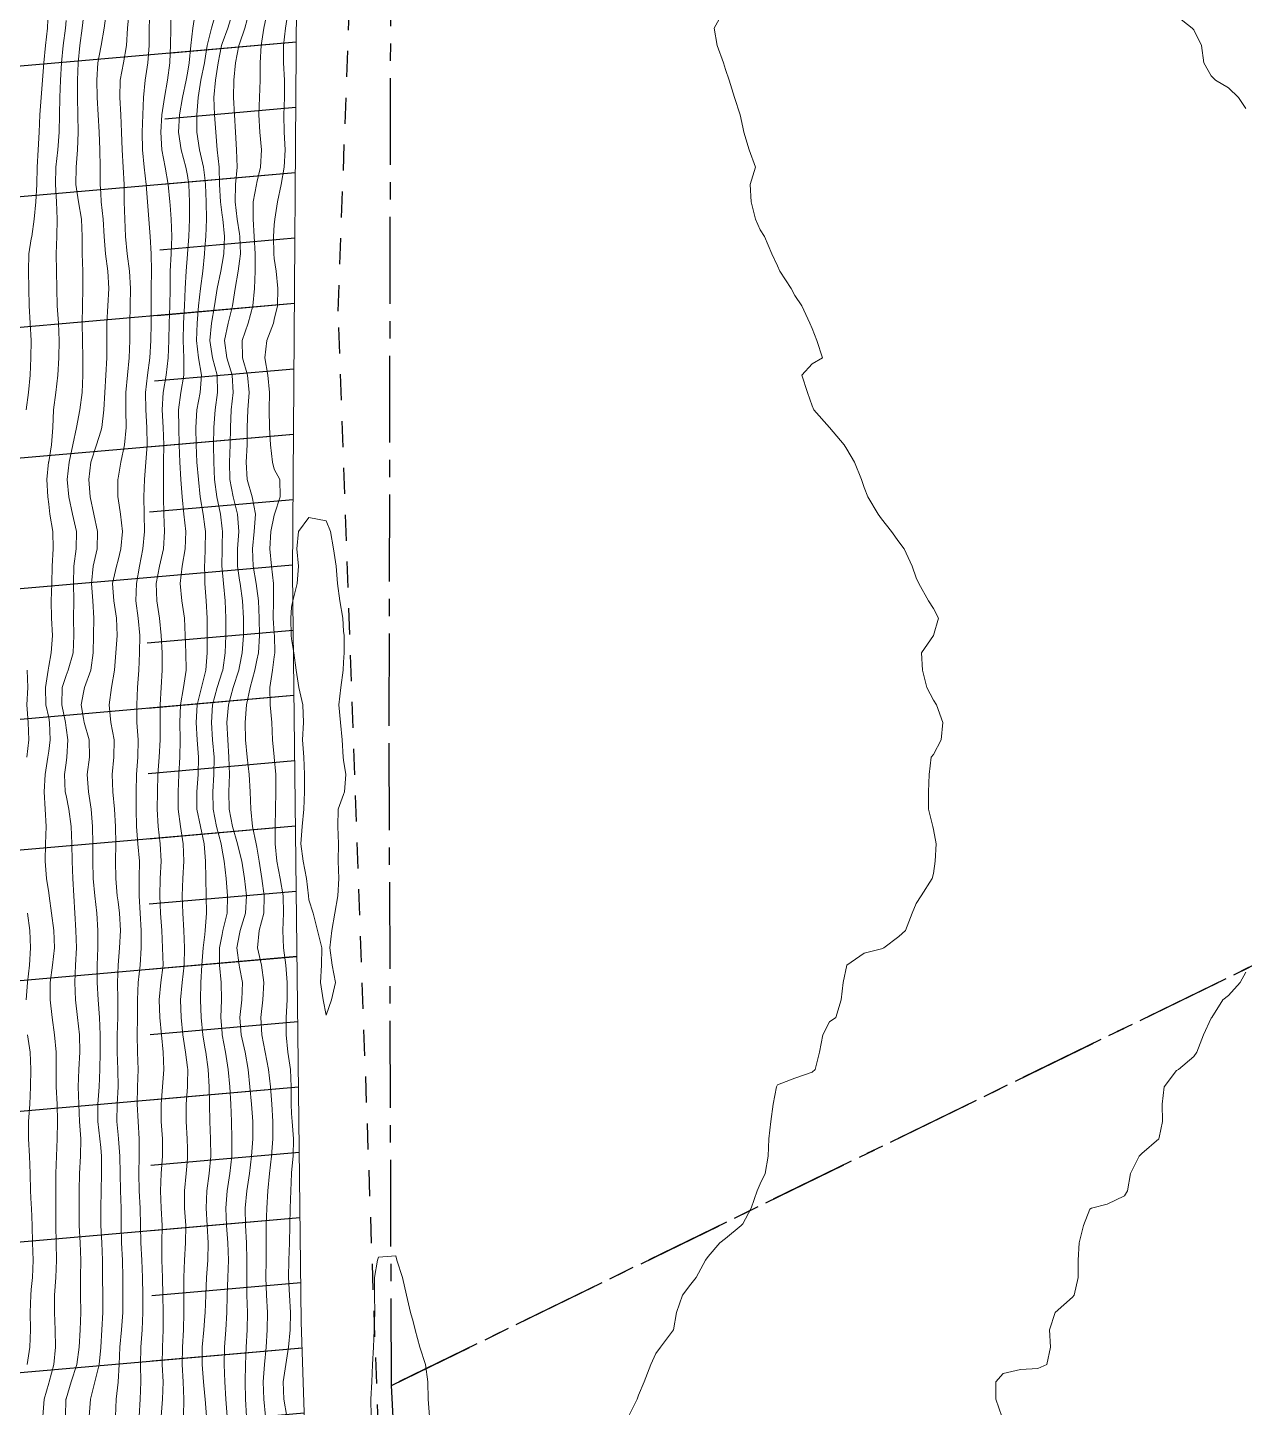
# Model space of a CAD drawing. Header units: centimetres. Extents: x 0 to 642158, y -847 to 649707.
# Drawn here: x 617117.14 to 617152.2, y 621495.51 to 621535.27 of the extents above; entities that cross this region are included whole.
import ezdxf

# ---------------------------------------------------------------- set-up
doc = ezdxf.new("R2010")
doc.units = ezdxf.units.CM
doc.header["$MEASUREMENT"] = 0
doc.linetypes.add('CENTERX2', pattern=[4, 2.5, -0.5, 0.5, -0.5])
doc.linetypes.add('JIS_02_0.7', pattern=[1.35, 0.75, -0.6])
doc.layers.add('MEV_schema paysager_Ha', color=7, linetype='Continuous', lineweight=25, transparency=0.13)
for name, color, linetype, lineweight in [('MEV_schema paysager_V', 7, 'Continuous', 20), ('WAL_parcellaire agricole', 7, 'JIS_02_0.7', 25), ('WAL_topographie 0.5', 253, 'Continuous', 20)]:
    doc.layers.add(name, color=color, linetype=linetype, lineweight=lineweight)
doc.layers.add('SPW_parcellaire cadastral', color=7, linetype='CENTERX2', lineweight=25, true_color=0xff0542)

msp = doc.modelspace()

# ---------------------------------------------------------------- hatches: boundary and pattern name
at = {"layer": 'MEV_schema paysager_Ha', "transparency": 33554687}
h = msp.add_hatch(dxfattribs=at)
h.set_pattern_fill('ANSI31', color=60, scale=30, angle=320)
h.paths.add_polyline_path([(617169.617, 620973.194), (617165.143, 620997.552), (617163.049, 621011.729), (617162.573, 621023.432), (617161.336, 621028.189), (617160.67, 621031.995), (617159.432, 621036.467), (617156.475, 621053.969), (617156.906, 621060.001), (617157.984, 621066.14), (617158.414, 621069.802), (617158.199, 621075.295), (617157.014, 621080.142), (617155.505, 621084.988), (617154.751, 621088.973), (617151.842, 621094.789), (617149.148, 621099.205), (617146.994, 621101.252), (617145.377, 621102.544), (617143.546, 621103.621), (617141.391, 621107.391), (617140.307, 621121.334), (617138.581, 621134.515), (617137.596, 621148.681), (617137.947, 621158.301), (617138.342, 621166.601), (617137.255, 621176.482), (617136.069, 621187.153), (617134.618, 621206.801), (617133.841, 621215.056), (617132.235, 621238.569), (617131.105, 621276.162), (617130.662, 621320.72), (617129.383, 621365.826), (617128.171, 621391.821), (617126.408, 621441.701), (617124.527, 621449.888), (617124.527, 621453.399), (617124.884, 621455.482), (617126.075, 621456.85), (617127.265, 621458.873), (617127.265, 621461.254), (617125.649, 621473.672), (617125.524, 621482.896), (617125.025, 621497.979), (617124.776, 621519.544), (617124.92, 621540.094), (617125.983, 621565.584), (617126.337, 621580.453), (617126.163, 621598.374), (617127.186, 621608.874), (617130.532, 621615.192), (617131.834, 621617.887), (617134.298, 621627.22), (617135.042, 621631.96), (617135.135, 621640.047), (617136.158, 621649.713), (617136.911, 621670.5), (617129.26, 621649.205), (617124.61, 621628.36), (617120.259, 621606.016), (617117.259, 621583.371), (617115.237, 621541.083), (617114.562, 621520.401), (617115.536, 621487.717), (617112.094, 621474.528), (617111.291, 621462.83), (617115.078, 621434.173), (617114.685, 621412.686), (617116.517, 621383.817), (617118.213, 621359.713), (617121.633, 621297.519), (617122.293, 621280.379), (617124.809, 621252.783), (617126.661, 621222.595), (617125.403, 621211.007), (617126.795, 621190.875), (617128.52, 621169.158), (617130.485, 621161.793), (617131.444, 621155.186), (617130.649, 621150.827), (617132.125, 621142.753), (617132.79, 621125.456), (617134.954, 621111.319), (617137.702, 621098.468), (617139.749, 621087.381), (617141.795, 621083.246), (617143.417, 621082.42), (617144.557, 621081.575), (617145.493, 621080.194), (617145.463, 621077.083), (617144.023, 621074.463), (617144.278, 621071.03), (617145.295, 621066.579), (617147.455, 621053.531), (617147.76, 621048.137), (617148.575, 621044.067), (617151.222, 621037.452), (617151.12, 621031.956), (617151.633, 621023.148), (617154.427, 621011.658), (617158.897, 620988.919), (617162.537, 620970.568), (617168.729, 620939.186), (617182.921, 620879.156), (617188.263, 620855.446), (617193.71, 620854.003), (617187.498, 620892.108), (617176.811, 620939.879)])
h = msp.add_hatch(dxfattribs=at)
h.set_pattern_fill('ANSI31', color=60, scale=15, angle=320)
h.paths.add_polyline_path([(617169.617, 620973.194), (617165.143, 620997.552), (617163.049, 621011.729), (617162.573, 621023.432), (617161.336, 621028.189), (617160.67, 621031.995), (617159.432, 621036.467), (617156.475, 621053.969), (617156.906, 621060.001), (617157.984, 621066.14), (617158.414, 621069.802), (617158.199, 621075.295), (617157.014, 621080.142), (617155.505, 621084.988), (617154.751, 621088.973), (617151.842, 621094.789), (617149.148, 621099.205), (617146.994, 621101.252), (617145.377, 621102.544), (617143.546, 621103.621), (617141.391, 621107.391), (617140.307, 621121.334), (617138.581, 621134.515), (617137.596, 621148.681), (617137.947, 621158.301), (617138.342, 621166.601), (617137.255, 621176.482), (617136.069, 621187.153), (617134.618, 621206.801), (617133.841, 621215.056), (617132.235, 621238.569), (617131.105, 621276.162), (617130.662, 621320.72), (617129.383, 621365.826), (617128.171, 621391.821), (617126.408, 621441.701), (617124.527, 621449.888), (617124.527, 621453.399), (617124.884, 621455.482), (617126.075, 621456.85), (617127.265, 621458.873), (617127.265, 621461.254), (617125.649, 621473.672), (617125.524, 621482.896), (617125.025, 621497.979), (617124.776, 621519.544), (617124.92, 621540.094), (617125.983, 621565.584), (617126.337, 621580.453), (617126.163, 621598.374), (617127.186, 621608.874), (617130.532, 621615.192), (617131.834, 621617.887), (617134.298, 621627.22), (617135.042, 621631.96), (617135.135, 621640.047), (617136.158, 621649.713), (617136.911, 621670.5), (617132.957, 621648.368), (617129.989, 621627.895), (617123.162, 621605.493), (617122.123, 621583.834), (617121.418, 621540.656), (617120.578, 621519.454), (617120.8, 621487.646), (617120.576, 621474.663), (617119.681, 621463.134), (617121.439, 621434.424), (617121.208, 621413.2), (617123.756, 621383.971), (617124.633, 621359.105), (617126.907, 621297.599), (617127.217, 621280.099), (617128.476, 621252.652), (617130.286, 621222.294), (617130.788, 621212.114), (617133.595, 621189.8), (617133.864, 621168.997), (617134.545, 621163.04), (617136.407, 621155.367), (617136.033, 621153.22), (617137.061, 621150.231), (617136.705, 621143.134), (617138.509, 621125.82), (617138.985, 621114.157), (617141.16, 621102.299), (617147.01, 621090.064), (617151.616, 621087.22), (617153.107, 621084.646), (617154.311, 621082.965), (617155.38, 621081.272), (617156.272, 621077.352), (617156.539, 621073.164), (617152.956, 621057.576), (617153.92, 621035.982), (617159.694, 621019.068), (617160.419, 620997.657), (617177.679, 620920.157), (617193.56, 620854.923), (617187.498, 620892.108)])

# ---------------------------------------------------------------- linework, layer by layer
at = {"layer": 'MEV_schema paysager_V', "color": 7, "true_color": 0xffffff}
msp.add_lwpolyline([(617127.265, 621461.254), (617125.649, 621473.672), (617125.524, 621482.896), (617125.025, 621497.979), (617124.776, 621519.544), (617124.92, 621540.094), (617125.983, 621565.584), (617126.337, 621580.453), (617126.163, 621598.374), (617127.186, 621608.874), (617130.532, 621615.192), (617131.834, 621617.887), (617134.298, 621627.22), (617135.042, 621631.96), (617135.135, 621640.047), (617136.158, 621649.713), (617136.911, 621670.5)], dxfattribs=at)
at = {"layer": 'SPW_parcellaire cadastral'}
for points in [[(617153.109, 621558.785), (617179.739, 621524.02), (617169.644, 621516.623), (617127.627, 621496.147), (617127.561, 621515.311), (617127.631, 621546.267), (617149.707, 621563.251), (617150.857, 621561.723), (617153.109, 621558.785)], [(617139.066, 621436.775), (617130.009, 621451.1), (617127.627, 621496.147), (617169.644, 621516.623), (617184.565, 621496.923), (617188.95, 621491.134), (617194.248, 621484.055), (617204.839, 621469.985), (617199.676, 621467.306), (617139.066, 621436.775)]]:
    msp.add_lwpolyline(points, dxfattribs=at)
at = {"layer": 'WAL_parcellaire agricole'}
msp.add_lwpolyline([(617178.694, 621525.406), (617169.395, 621516.805), (617204.2, 621470.91), (617145.554, 621439.653), (617141.804, 621440.07), (617130.136, 621457.818), (617127.298, 621493.501), (617126.094, 621527.1), (617126.792, 621546.3), (617149.99, 621562.103), (617178.694, 621525.406)], dxfattribs=at)
at = {"layer": 'WAL_topographie 0.5'}
for points in [[(617117.097, 621524.25), (617117.164, 621524.75), (617117.215, 621525.25), (617117.238, 621525.75), (617117.249, 621526.25), (617117.221, 621526.75), (617117.19, 621527.25), (617117.18, 621527.75), (617117.164, 621528.25), (617117.181, 621528.75), (617117.25, 621529.178), (617117.262, 621529.25), (617117.334, 621529.75), (617117.38, 621530.25), (617117.404, 621530.75), (617117.416, 621531.25), (617117.445, 621531.75), (617117.474, 621532.25), (617117.495, 621532.75), (617117.531, 621533.25), (617117.575, 621533.75), (617117.613, 621534.25), (617117.659, 621534.75), (617117.718, 621535.25), (617117.735, 621535.75)], [(617117.586, 621495.25), (617117.623, 621495.75), (617117.75, 621496.211), (617117.76, 621496.25), (617117.894, 621496.75), (617117.943, 621497.25), (617117.941, 621497.75), (617117.919, 621498.25), (617117.921, 621498.75), (617117.96, 621499.25), (617117.976, 621499.75), (617117.962, 621500.25), (617117.954, 621500.75), (617117.956, 621501.25), (617117.955, 621501.75), (617117.959, 621502.25), (617117.975, 621502.75), (617117.996, 621503.25), (617118.007, 621503.75), (617117.993, 621504.25), (617117.963, 621504.75), (617117.962, 621505.25), (617117.967, 621505.75), (617117.919, 621506.25), (617117.848, 621506.75), (617117.795, 621507.25), (617117.794, 621507.75), (617117.865, 621508.25), (617117.922, 621508.75), (617117.901, 621509.25), (617117.834, 621509.75), (617117.761, 621510.25), (617117.75, 621510.335), (617117.69, 621510.75), (617117.647, 621511.25), (617117.658, 621511.75), (617117.681, 621512.25), (617117.653, 621512.75), (617117.616, 621513.25), (617117.649, 621513.75), (617117.725, 621514.25), (617117.75, 621514.422), (617117.792, 621514.75), (617117.778, 621515.25), (617117.75, 621515.387), (617117.667, 621515.75), (617117.657, 621516.25), (617117.732, 621516.75), (617117.75, 621516.865), (617117.82, 621517.25), (617117.865, 621517.75), (617117.834, 621518.25), (617117.824, 621518.75), (617117.842, 621519.25), (617117.846, 621519.75), (617117.878, 621520.25), (617117.868, 621520.75), (617117.788, 621521.25), (617117.75, 621521.536), (617117.722, 621521.75), (617117.696, 621522.25), (617117.749, 621522.75), (617117.75, 621522.754), (617117.836, 621523.25), (617117.872, 621523.75), (617117.892, 621524.25), (617117.953, 621524.75), (617118.014, 621525.25), (617118.046, 621525.75), (617118.055, 621526.25), (617118.036, 621526.75), (617117.999, 621527.25), (617117.985, 621527.75), (617117.978, 621528.25), (617117.967, 621528.75), (617117.987, 621529.25), (617117.999, 621529.75), (617117.975, 621530.25), (617117.948, 621530.75), (617117.959, 621531.25), (617118.015, 621531.75), (617118.054, 621532.25), (617118.063, 621532.75), (617118.075, 621533.25), (617118.095, 621533.75), (617118.124, 621534.25), (617118.168, 621534.75), (617118.233, 621535.25), (617118.25, 621535.471)], [(617118.233, 621495.25), (617118.247, 621495.75), (617118.25, 621495.761), (617118.396, 621496.25), (617118.56, 621496.75), (617118.631, 621497.25), (617118.657, 621497.75), (617118.676, 621498.25), (617118.669, 621498.75), (617118.668, 621499.25), (617118.676, 621499.75), (617118.658, 621500.25), (617118.629, 621500.75), (617118.63, 621501.25), (617118.633, 621501.75), (617118.637, 621502.25), (617118.671, 621502.75), (617118.676, 621503.25), (617118.639, 621503.75), (617118.615, 621504.25), (617118.604, 621504.75), (617118.617, 621505.25), (617118.647, 621505.75), (617118.639, 621506.25), (617118.584, 621506.75), (617118.527, 621507.25), (617118.501, 621507.75), (617118.522, 621508.25), (617118.547, 621508.75), (617118.537, 621509.25), (617118.503, 621509.75), (617118.475, 621510.25), (617118.45, 621510.75), (617118.428, 621511.25), (617118.42, 621511.75), (617118.401, 621512.25), (617118.335, 621512.75), (617118.25, 621513.138), (617118.226, 621513.25), (617118.206, 621513.75), (617118.25, 621514.083), (617118.275, 621514.25), (617118.305, 621514.75), (617118.25, 621515.095), (617118.231, 621515.25), (617118.133, 621515.75), (617118.143, 621516.25), (617118.25, 621516.601), (617118.312, 621516.75), (617118.451, 621517.25), (617118.471, 621517.75), (617118.469, 621518.25), (617118.473, 621518.75), (617118.461, 621519.25), (617118.471, 621519.75), (617118.541, 621520.25), (617118.547, 621520.75), (617118.44, 621521.25), (617118.327, 621521.75), (617118.28, 621522.25), (617118.338, 621522.75), (617118.45, 621523.25), (617118.556, 621523.75), (617118.649, 621524.25), (617118.715, 621524.75), (617118.737, 621525.25), (617118.734, 621525.75), (617118.724, 621526.25), (617118.717, 621526.75), (617118.72, 621527.25), (617118.734, 621527.75), (617118.737, 621528.25), (617118.716, 621528.75), (617118.712, 621529.25), (617118.692, 621529.75), (617118.606, 621530.25), (617118.535, 621530.75), (617118.539, 621531.25), (617118.583, 621531.75), (617118.598, 621532.25), (617118.592, 621532.75), (617118.584, 621533.25), (617118.578, 621533.75), (617118.596, 621534.25), (617118.645, 621534.75), (617118.716, 621535.25), (617118.75, 621535.578)], [(617118.917, 621495.25), (617118.956, 621495.75), (617119.08, 621496.25), (617119.202, 621496.75), (617119.25, 621497.242), (617119.251, 621497.25), (617119.284, 621497.75), (617119.315, 621498.25), (617119.306, 621498.75), (617119.297, 621499.25), (617119.303, 621499.75), (617119.285, 621500.25), (617119.254, 621500.75), (617119.253, 621501.25), (617119.262, 621501.75), (617119.268, 621502.25), (617119.272, 621502.75), (617119.25, 621503), (617119.227, 621503.25), (617119.169, 621503.75), (617119.171, 621504.25), (617119.209, 621504.75), (617119.228, 621505.25), (617119.231, 621505.75), (617119.231, 621506.25), (617119.214, 621506.75), (617119.175, 621507.25), (617119.148, 621507.75), (617119.147, 621508.25), (617119.163, 621508.75), (617119.171, 621509.25), (617119.138, 621509.75), (617119.077, 621510.25), (617119.034, 621510.75), (617119.023, 621511.25), (617119.027, 621511.75), (617119.016, 621512.25), (617118.975, 621512.75), (617118.895, 621513.25), (617118.857, 621513.75), (617118.923, 621514.25), (617118.917, 621514.75), (617118.771, 621515.25), (617118.75, 621515.356), (617118.689, 621515.75), (617118.75, 621516.107), (617118.782, 621516.25), (617118.967, 621516.75), (617119.028, 621517.25), (617119.037, 621517.75), (617119.054, 621518.25), (617119.02, 621518.75), (617118.981, 621519.25), (617119.028, 621519.75), (617119.144, 621520.25), (617119.16, 621520.75), (617119.047, 621521.25), (617118.941, 621521.75), (617118.907, 621522.25), (617118.968, 621522.75), (617119.13, 621523.25), (617119.25, 621523.644), (617119.281, 621523.75), (617119.336, 621524.25), (617119.366, 621524.75), (617119.4, 621525.25), (617119.427, 621525.75), (617119.429, 621526.25), (617119.429, 621526.75), (617119.458, 621527.25), (617119.482, 621527.75), (617119.452, 621528.25), (617119.385, 621528.75), (617119.347, 621529.25), (617119.318, 621529.75), (617119.265, 621530.25), (617119.25, 621530.493), (617119.233, 621530.75), (617119.23, 621531.25), (617119.221, 621531.75), (617119.202, 621532.25), (617119.179, 621532.75), (617119.15, 621533.25), (617119.133, 621533.75), (617119.171, 621534.25), (617119.25, 621534.705), (617119.26, 621534.75), (617119.345, 621535.25), (617119.418, 621535.75)], [(617119.677, 621495.25), (617119.695, 621495.75), (617119.75, 621496.234), (617119.752, 621496.25), (617119.784, 621496.75), (617119.803, 621497.25), (617119.851, 621497.75), (617119.889, 621498.25), (617119.886, 621498.75), (617119.884, 621499.25), (617119.878, 621499.75), (617119.851, 621500.25), (617119.837, 621500.75), (617119.838, 621501.25), (617119.822, 621501.75), (617119.809, 621502.25), (617119.8, 621502.75), (617119.761, 621503.25), (617119.75, 621503.369), (617119.717, 621503.75), (617119.721, 621504.25), (617119.749, 621504.75), (617119.746, 621505.25), (617119.722, 621505.75), (617119.723, 621506.25), (617119.744, 621506.75), (617119.74, 621507.25), (617119.731, 621507.75), (617119.75, 621508.25), (617119.75, 621508.25), (617119.793, 621508.75), (617119.823, 621509.25), (617119.792, 621509.75), (617119.75, 621510.074), (617119.725, 621510.25), (617119.683, 621510.75), (617119.679, 621511.25), (617119.681, 621511.75), (617119.671, 621512.25), (617119.648, 621512.75), (617119.6, 621513.25), (617119.575, 621513.75), (617119.63, 621514.25), (617119.634, 621514.75), (617119.544, 621515.25), (617119.49, 621515.75), (617119.558, 621516.25), (617119.644, 621516.75), (617119.689, 621517.25), (617119.724, 621517.75), (617119.709, 621518.25), (617119.623, 621518.75), (617119.591, 621519.25), (617119.701, 621519.75), (617119.75, 621519.922), (617119.834, 621520.25), (617119.876, 621520.75), (617119.818, 621521.25), (617119.75, 621521.7), (617119.741, 621521.75), (617119.744, 621522.25), (617119.75, 621522.282), (617119.827, 621522.75), (617119.938, 621523.25), (617119.985, 621523.75), (617119.971, 621524.25), (617119.97, 621524.75), (617120.017, 621525.25), (617120.071, 621525.75), (617120.091, 621526.25), (617120.093, 621526.75), (617120.096, 621527.25), (617120.103, 621527.75), (617120.082, 621528.25), (617120.014, 621528.75), (617119.96, 621529.25), (617119.941, 621529.75), (617119.93, 621530.25), (617119.923, 621530.75), (617119.901, 621531.25), (617119.866, 621531.75), (617119.844, 621532.25), (617119.833, 621532.75), (617119.802, 621533.25), (617119.807, 621533.75), (617119.907, 621534.25), (617119.996, 621534.75), (617120.022, 621535.25), (617120.065, 621535.75)], [(617120.359, 621495.25), (617120.383, 621495.75), (617120.408, 621496.25), (617120.394, 621496.75), (617120.402, 621497.25), (617120.444, 621497.75), (617120.466, 621498.25), (617120.464, 621498.75), (617120.456, 621499.25), (617120.433, 621499.75), (617120.403, 621500.25), (617120.392, 621500.75), (617120.384, 621501.25), (617120.362, 621501.75), (617120.352, 621502.25), (617120.359, 621502.75), (617120.355, 621503.25), (617120.325, 621503.75), (617120.303, 621504.25), (617120.311, 621504.75), (617120.324, 621505.25), (617120.314, 621505.75), (617120.304, 621506.25), (617120.311, 621506.75), (617120.311, 621507.25), (617120.333, 621507.75), (617120.382, 621508.25), (617120.412, 621508.75), (617120.419, 621509.25), (617120.389, 621509.75), (617120.354, 621510.25), (617120.362, 621510.75), (617120.363, 621511.25), (617120.32, 621511.75), (617120.281, 621512.25), (617120.273, 621512.75), (617120.272, 621513.25), (617120.28, 621513.75), (617120.319, 621514.25), (617120.326, 621514.75), (617120.29, 621515.25), (617120.287, 621515.75), (617120.313, 621516.25), (617120.346, 621516.75), (617120.37, 621517.25), (617120.372, 621517.75), (617120.332, 621518.25), (617120.266, 621518.75), (617120.277, 621519.25), (617120.37, 621519.75), (617120.467, 621520.25), (617120.508, 621520.75), (617120.501, 621521.25), (617120.493, 621521.75), (617120.513, 621522.25), (617120.553, 621522.75), (617120.584, 621523.25), (617120.578, 621523.75), (617120.546, 621524.25), (617120.544, 621524.75), (617120.597, 621525.25), (617120.661, 621525.75), (617120.692, 621526.25), (617120.699, 621526.75), (617120.7, 621527.25), (617120.704, 621527.75), (617120.709, 621528.25), (617120.701, 621528.75), (617120.676, 621529.25), (617120.636, 621529.75), (617120.597, 621530.25), (617120.56, 621530.75), (617120.502, 621531.25), (617120.45, 621531.75), (617120.443, 621532.25), (617120.465, 621532.75), (617120.487, 621533.25), (617120.533, 621533.75), (617120.607, 621534.25), (617120.643, 621534.75), (617120.645, 621535.25), (617120.665, 621535.75)], [(617120.988, 621495.25), (617121.032, 621495.75), (617121.047, 621496.25), (617121.025, 621496.75), (617121.026, 621497.25), (617121.046, 621497.75), (617121.052, 621498.25), (617121.043, 621498.75), (617121.028, 621499.25), (617121.013, 621499.75), (617121.014, 621500.25), (617121.019, 621500.75), (617120.991, 621501.25), (617120.971, 621501.75), (617120.993, 621502.25), (617121.026, 621502.75), (617121.027, 621503.25), (617120.996, 621503.75), (617120.987, 621504.25), (617121.031, 621504.75), (617121.073, 621505.25), (617121.051, 621505.75), (617120.999, 621506.25), (617120.955, 621506.75), (617120.937, 621507.25), (617120.986, 621507.75), (617121.046, 621508.25), (617121.034, 621508.75), (617121.007, 621509.25), (617120.975, 621509.75), (617120.949, 621510.25), (617120.967, 621510.75), (617120.988, 621511.25), (617120.96, 621511.75), (617120.903, 621512.25), (617120.879, 621512.75), (617120.886, 621513.25), (617120.9, 621513.75), (617120.933, 621514.25), (617120.963, 621514.75), (617120.96, 621515.25), (617120.96, 621515.75), (617120.992, 621516.25), (617121.023, 621516.75), (617121.016, 621517.25), (617120.993, 621517.75), (617120.946, 621518.25), (617120.865, 621518.75), (617120.849, 621519.25), (617120.943, 621519.75), (617121.057, 621520.25), (617121.091, 621520.75), (617121.07, 621521.25), (617121.059, 621521.75), (617121.061, 621522.25), (617121.063, 621522.75), (617121.066, 621523.25), (617121.05, 621523.75), (617121.024, 621524.25), (617121.048, 621524.75), (617121.131, 621525.25), (617121.196, 621525.75), (617121.212, 621526.25), (617121.226, 621526.75), (617121.245, 621527.25), (617121.249, 621527.75), (617121.25, 621527.861), (617121.254, 621528.25), (617121.278, 621528.75), (617121.295, 621529.25), (617121.279, 621529.75), (617121.25, 621530.148), (617121.241, 621530.25), (617121.196, 621530.75), (617121.11, 621531.25), (617121.012, 621531.75), (617120.978, 621532.25), (617121.014, 621532.75), (617121.092, 621533.25), (617121.177, 621533.75), (617121.237, 621534.25), (617121.25, 621534.533), (617121.26, 621534.75), (617121.266, 621535.25), (617121.283, 621535.75)], [(617121.632, 621495.25), (617121.647, 621495.75), (617121.629, 621496.25), (617121.599, 621496.75), (617121.602, 621497.25), (617121.632, 621497.75), (617121.649, 621498.25), (617121.644, 621498.75), (617121.643, 621499.25), (617121.667, 621499.75), (617121.697, 621500.25), (617121.698, 621500.75), (617121.667, 621501.25), (617121.66, 621501.75), (617121.712, 621502.25), (617121.75, 621502.687), (617121.755, 621502.75), (617121.75, 621502.964), (617121.743, 621503.25), (617121.711, 621503.75), (617121.71, 621504.25), (617121.748, 621504.75), (617121.75, 621504.841), (617121.757, 621505.25), (617121.75, 621505.305), (617121.694, 621505.75), (617121.616, 621506.25), (617121.567, 621506.75), (617121.55, 621507.25), (617121.597, 621507.75), (617121.657, 621508.25), (617121.665, 621508.75), (617121.646, 621509.25), (617121.618, 621509.75), (617121.598, 621510.25), (617121.616, 621510.75), (617121.643, 621511.25), (617121.624, 621511.75), (617121.544, 621512.25), (617121.485, 621512.75), (617121.483, 621513.25), (617121.5, 621513.75), (617121.526, 621514.25), (617121.539, 621514.75), (617121.525, 621515.25), (617121.546, 621515.75), (617121.636, 621516.25), (617121.714, 621516.75), (617121.705, 621517.25), (617121.68, 621517.75), (617121.659, 621518.25), (617121.589, 621518.75), (617121.537, 621519.25), (617121.6, 621519.75), (617121.686, 621520.25), (617121.703, 621520.75), (617121.648, 621521.25), (617121.594, 621521.75), (617121.561, 621522.25), (617121.532, 621522.75), (617121.514, 621523.25), (617121.497, 621523.75), (617121.49, 621524.25), (617121.555, 621524.75), (617121.648, 621525.25), (617121.648, 621525.75), (617121.624, 621526.25), (617121.637, 621526.75), (617121.66, 621527.25), (617121.681, 621527.75), (617121.713, 621528.25), (617121.75, 621528.735), (617121.751, 621528.75), (617121.786, 621529.25), (617121.805, 621529.75), (617121.807, 621530.25), (617121.789, 621530.75), (617121.75, 621531.002), (617121.703, 621531.25), (617121.565, 621531.75), (617121.49, 621532.25), (617121.516, 621532.75), (617121.602, 621533.25), (617121.709, 621533.75), (617121.75, 621533.956), (617121.799, 621534.25), (617121.85, 621534.75), (617121.9, 621535.25), (617121.976, 621535.75)], [(617122.296, 621495.25), (617122.259, 621495.75), (617122.25, 621495.837), (617122.208, 621496.25), (617122.169, 621496.75), (617122.169, 621497.25), (617122.217, 621497.75), (617122.25, 621498.138), (617122.26, 621498.25), (617122.274, 621498.75), (617122.302, 621499.25), (617122.34, 621499.75), (617122.342, 621500.25), (617122.315, 621500.75), (617122.29, 621501.25), (617122.306, 621501.75), (617122.376, 621502.25), (617122.425, 621502.75), (617122.412, 621503.25), (617122.389, 621503.75), (617122.383, 621504.25), (617122.374, 621504.75), (617122.345, 621505.25), (617122.274, 621505.75), (617122.25, 621505.892), (617122.191, 621506.25), (617122.145, 621506.75), (617122.123, 621507.25), (617122.131, 621507.75), (617122.164, 621508.25), (617122.206, 621508.75), (617122.25, 621509.14), (617122.262, 621509.25), (617122.293, 621509.75), (617122.286, 621510.25), (617122.275, 621510.75), (617122.267, 621511.25), (617122.25, 621511.5), (617122.231, 621511.75), (617122.121, 621512.25), (617122.022, 621512.75), (617122.016, 621513.25), (617122.056, 621513.75), (617122.065, 621514.25), (617122.032, 621514.75), (617121.998, 621515.25), (617122.03, 621515.75), (617122.152, 621516.25), (617122.25, 621516.64), (617122.278, 621516.75), (617122.317, 621517.25), (617122.317, 621517.75), (617122.315, 621518.25), (617122.29, 621518.75), (617122.254, 621519.25), (617122.25, 621519.45), (617122.243, 621519.75), (617122.25, 621519.905), (617122.262, 621520.25), (617122.266, 621520.75), (617122.25, 621520.887), (617122.203, 621521.25), (617122.118, 621521.75), (617122.064, 621522.25), (617122.023, 621522.75), (617121.997, 621523.25), (617121.993, 621523.75), (617122.02, 621524.25), (617122.118, 621524.75), (617122.153, 621525.25), (617122.063, 621525.75), (617122.008, 621526.25), (617122.029, 621526.75), (617122.07, 621527.25), (617122.122, 621527.75), (617122.189, 621528.25), (617122.237, 621528.75), (617122.25, 621528.925), (617122.278, 621529.25), (617122.299, 621529.75), (617122.287, 621530.25), (617122.27, 621530.75), (617122.25, 621530.935), (617122.208, 621531.25), (617122.096, 621531.75), (617122.023, 621532.25), (617122.016, 621532.75), (617122.054, 621533.25), (617122.133, 621533.75), (617122.237, 621534.25), (617122.25, 621534.324), (617122.321, 621534.75), (617122.437, 621535.25), (617122.585, 621535.75)], [(617122.894, 621495.25), (617122.858, 621495.75), (617122.825, 621496.25), (617122.81, 621496.75), (617122.815, 621497.25), (617122.854, 621497.75), (617122.884, 621498.25), (617122.892, 621498.75), (617122.917, 621499.25), (617122.935, 621499.75), (617122.915, 621500.25), (617122.875, 621500.75), (617122.855, 621501.25), (617122.889, 621501.75), (617122.972, 621502.25), (617123.028, 621502.75), (617123.032, 621503.25), (617123.018, 621503.75), (617123, 621504.25), (617122.967, 621504.75), (617122.926, 621505.25), (617122.85, 621505.75), (617122.753, 621506.25), (617122.75, 621506.295), (617122.714, 621506.75), (617122.728, 621507.25), (617122.717, 621507.75), (617122.67, 621508.25), (617122.672, 621508.75), (617122.75, 621509.14), (617122.773, 621509.25), (617122.89, 621509.75), (617122.903, 621510.25), (617122.86, 621510.75), (617122.809, 621511.25), (617122.75, 621511.563), (617122.717, 621511.75), (617122.589, 621512.25), (617122.486, 621512.75), (617122.477, 621513.25), (617122.513, 621513.75), (617122.515, 621514.25), (617122.475, 621514.75), (617122.438, 621515.25), (617122.474, 621515.75), (617122.608, 621516.25), (617122.75, 621516.702), (617122.766, 621516.75), (617122.839, 621517.25), (617122.852, 621517.75), (617122.853, 621518.25), (617122.836, 621518.75), (617122.788, 621519.25), (617122.75, 621519.664), (617122.742, 621519.75), (617122.748, 621520.25), (617122.75, 621520.35), (617122.759, 621520.75), (617122.75, 621520.828), (617122.697, 621521.25), (617122.595, 621521.75), (617122.529, 621522.25), (617122.506, 621522.75), (617122.503, 621523.25), (617122.512, 621523.75), (617122.544, 621524.25), (617122.619, 621524.75), (617122.609, 621525.25), (617122.468, 621525.75), (617122.396, 621526.25), (617122.445, 621526.75), (617122.525, 621527.25), (617122.609, 621527.75), (617122.71, 621528.25), (617122.75, 621528.467), (617122.797, 621528.75), (617122.814, 621529.25), (617122.766, 621529.75), (617122.75, 621529.866), (617122.697, 621530.25), (617122.676, 621530.75), (617122.66, 621531.25), (617122.603, 621531.75), (617122.562, 621532.25), (617122.532, 621532.75), (617122.512, 621533.25), (617122.554, 621533.75), (617122.633, 621534.25), (617122.733, 621534.75), (617122.75, 621534.805), (617122.913, 621535.25), (617123.068, 621535.75)], [(617123.449, 621495.25), (617123.426, 621495.75), (617123.41, 621496.25), (617123.423, 621496.75), (617123.44, 621497.25), (617123.466, 621497.75), (617123.476, 621498.25), (617123.461, 621498.75), (617123.46, 621499.25), (617123.463, 621499.75), (617123.447, 621500.25), (617123.419, 621500.75), (617123.414, 621501.25), (617123.46, 621501.75), (617123.532, 621502.25), (617123.594, 621502.75), (617123.633, 621503.25), (617123.635, 621503.75), (617123.598, 621504.25), (617123.548, 621504.75), (617123.494, 621505.25), (617123.41, 621505.75), (617123.298, 621506.25), (617123.257, 621506.75), (617123.314, 621507.25), (617123.338, 621507.75), (617123.25, 621508.2), (617123.241, 621508.25), (617123.172, 621508.75), (617123.25, 621509.155), (617123.269, 621509.25), (617123.425, 621509.75), (617123.449, 621510.25), (617123.389, 621510.75), (617123.32, 621511.25), (617123.25, 621511.512), (617123.19, 621511.75), (617123.05, 621512.25), (617122.955, 621512.75), (617122.941, 621513.25), (617122.957, 621513.75), (617122.946, 621514.25), (617122.911, 621514.75), (617122.887, 621515.25), (617122.927, 621515.75), (617123.065, 621516.25), (617123.229, 621516.75), (617123.25, 621516.86), (617123.325, 621517.25), (617123.36, 621517.75), (617123.363, 621518.25), (617123.338, 621518.75), (617123.266, 621519.25), (617123.25, 621519.35), (617123.19, 621519.75), (617123.19, 621520.25), (617123.226, 621520.75), (617123.194, 621521.25), (617123.066, 621521.75), (617122.969, 621522.25), (617122.957, 621522.75), (617122.976, 621523.25), (617122.987, 621523.75), (617123.007, 621524.25), (617123.062, 621524.75), (617123.033, 621525.25), (617122.881, 621525.75), (617122.819, 621526.25), (617122.925, 621526.75), (617123.045, 621527.25), (617123.123, 621527.75), (617123.208, 621528.25), (617123.25, 621528.536), (617123.276, 621528.75), (617123.261, 621529.25), (617123.25, 621529.326), (617123.186, 621529.75), (617123.124, 621530.25), (617123.137, 621530.75), (617123.177, 621531.25), (617123.16, 621531.75), (617123.13, 621532.25), (617123.104, 621532.75), (617123.074, 621533.25), (617123.082, 621533.75), (617123.134, 621534.25), (617123.234, 621534.75), (617123.25, 621534.799), (617123.407, 621535.25), (617123.533, 621535.75)], [(617123.995, 621495.25), (617123.952, 621495.75), (617123.931, 621496.25), (617123.968, 621496.75), (617124.014, 621497.25), (617124.05, 621497.75), (617124.056, 621498.25), (617124.029, 621498.75), (617124.011, 621499.25), (617124.015, 621499.75), (617124.018, 621500.25), (617124.018, 621500.75), (617124.032, 621501.25), (617124.065, 621501.75), (617124.109, 621502.25), (617124.166, 621502.75), (617124.212, 621503.25), (617124.209, 621503.75), (617124.177, 621504.25), (617124.138, 621504.75), (617124.08, 621505.25), (617123.992, 621505.75), (617123.895, 621506.25), (617123.861, 621506.75), (617123.918, 621507.25), (617123.951, 621507.75), (617123.881, 621508.25), (617123.765, 621508.75), (617123.816, 621509.25), (617123.945, 621509.75), (617123.96, 621510.25), (617123.888, 621510.75), (617123.818, 621511.25), (617123.75, 621511.649), (617123.731, 621511.75), (617123.627, 621512.25), (617123.571, 621512.75), (617123.557, 621513.25), (617123.526, 621513.75), (617123.469, 621514.25), (617123.423, 621514.75), (617123.415, 621515.25), (617123.451, 621515.75), (617123.557, 621516.25), (617123.691, 621516.75), (617123.75, 621517.038), (617123.795, 621517.25), (617123.827, 621517.75), (617123.813, 621518.25), (617123.793, 621518.75), (617123.75, 621519.106), (617123.731, 621519.25), (617123.644, 621519.75), (617123.624, 621520.25), (617123.669, 621520.75), (617123.706, 621521.25), (617123.618, 621521.75), (617123.467, 621522.25), (617123.437, 621522.75), (617123.465, 621523.25), (617123.474, 621523.75), (617123.489, 621524.25), (617123.526, 621524.75), (617123.481, 621525.25), (617123.334, 621525.75), (617123.322, 621526.25), (617123.499, 621526.75), (617123.637, 621527.25), (617123.684, 621527.75), (617123.699, 621528.25), (617123.696, 621528.75), (617123.676, 621529.25), (617123.647, 621529.75), (617123.646, 621530.25), (617123.739, 621530.75), (617123.75, 621530.801), (617123.855, 621531.25), (617123.881, 621531.75), (617123.831, 621532.25), (617123.802, 621532.75), (617123.826, 621533.25), (617123.842, 621533.75), (617123.848, 621534.25), (617123.876, 621534.75), (617123.954, 621535.25), (617124.054, 621535.75)], [(617124.613, 621495.25), (617124.528, 621495.75), (617124.506, 621496.25), (617124.584, 621496.75), (617124.659, 621497.25), (617124.706, 621497.75), (617124.722, 621498.25), (617124.69, 621498.75), (617124.659, 621499.25), (617124.671, 621499.75), (617124.692, 621500.25), (617124.698, 621500.75), (617124.713, 621501.25), (617124.729, 621501.75), (617124.748, 621502.25), (617124.75, 621502.281), (617124.793, 621502.75), (617124.805, 621503.25), (617124.763, 621503.75), (617124.75, 621503.977), (617124.737, 621504.25), (617124.739, 621504.75), (617124.714, 621505.25), (617124.646, 621505.75), (617124.591, 621506.25), (617124.592, 621506.75), (617124.621, 621507.25), (617124.622, 621507.75), (617124.582, 621508.25), (617124.515, 621508.75), (617124.494, 621509.25), (617124.521, 621509.75), (617124.503, 621510.25), (617124.422, 621510.75), (617124.329, 621511.25), (617124.281, 621511.75), (617124.278, 621512.25), (617124.284, 621512.75), (617124.292, 621513.25), (617124.296, 621513.75), (617124.251, 621514.25), (617124.25, 621514.261), (617124.2, 621514.75), (617124.182, 621515.25), (617124.132, 621515.75), (617124.125, 621516.25), (617124.197, 621516.75), (617124.25, 621517.134), (617124.266, 621517.25), (617124.255, 621517.75), (617124.25, 621517.814), (617124.219, 621518.25), (617124.225, 621518.75), (617124.226, 621519.25), (617124.166, 621519.75), (617124.119, 621520.25), (617124.152, 621520.75), (617124.25, 621521.218), (617124.261, 621521.25), (617124.421, 621521.75), (617124.407, 621522.25), (617124.25, 621522.544), (617124.195, 621522.75), (617124.138, 621523.25), (617124.111, 621523.75), (617124.104, 621524.25), (617124.11, 621524.75), (617124.069, 621525.25), (617123.978, 621525.75), (617124.039, 621526.25), (617124.225, 621526.75), (617124.25, 621526.858), (617124.341, 621527.25), (617124.349, 621527.75), (617124.303, 621528.25), (617124.25, 621528.612), (617124.237, 621528.75), (617124.229, 621529.25), (617124.25, 621529.58), (617124.266, 621529.75), (617124.342, 621530.25), (617124.45, 621530.75), (617124.539, 621531.25), (617124.566, 621531.75), (617124.539, 621532.25), (617124.525, 621532.75), (617124.546, 621533.25), (617124.546, 621533.75), (617124.52, 621534.25), (617124.514, 621534.75), (617124.574, 621535.25), (617124.652, 621535.75)], [(617137.209, 621535.75), (617136.93, 621535.25), (617137.015, 621534.75), (617137.198, 621534.25), (617137.25, 621534.063), (617137.354, 621533.75), (617137.508, 621533.25), (617137.675, 621532.75), (617137.75, 621532.4), (617137.777, 621532.25), (617137.939, 621531.75), (617138.119, 621531.25), (617137.962, 621530.75), (617137.989, 621530.25), (617138.116, 621529.75), (617138.25, 621529.438), (617138.372, 621529.25), (617138.586, 621528.75), (617138.75, 621528.404), (617138.814, 621528.25), (617139.144, 621527.75), (617139.25, 621527.546), (617139.45, 621527.25), (617139.685, 621526.75), (617139.75, 621526.6), (617139.88, 621526.25), (617140.05, 621525.75), (617139.75, 621525.583), (617139.45, 621525.25), (617139.615, 621524.75), (617139.75, 621524.365), (617139.802, 621524.25), (617140.25, 621523.75), (617140.25, 621523.75), (617140.674, 621523.25), (617140.75, 621523.12), (617140.967, 621522.75), (617141.169, 621522.25), (617141.25, 621522.021), (617141.358, 621521.75), (617141.65, 621521.25), (617141.75, 621521.11), (617142.037, 621520.75), (617142.25, 621520.455), (617142.398, 621520.25), (617142.627, 621519.75), (617142.75, 621519.417), (617142.819, 621519.25), (617143.099, 621518.75), (617143.25, 621518.533), (617143.391, 621518.25), (617143.25, 621517.75), (617143.25, 621517.75), (617142.905, 621517.25), (617142.925, 621516.75), (617143.052, 621516.25), (617143.25, 621515.893), (617143.329, 621515.75), (617143.512, 621515.25), (617143.464, 621514.75), (617143.25, 621514.322), (617143.175, 621514.25), (617143.125, 621513.75), (617143.102, 621513.25), (617143.098, 621512.75), (617143.229, 621512.25), (617143.25, 621512.159), (617143.323, 621511.75), (617143.298, 621511.25), (617143.25, 621510.893), (617143.206, 621510.75), (617142.893, 621510.25), (617142.75, 621510.028), (617142.631, 621509.75), (617142.44, 621509.25), (617142.25, 621509.078), (617141.813, 621508.75), (617141.75, 621508.721), (617141.25, 621508.599), (617140.75, 621508.25), (617140.75, 621508.25), (617140.644, 621507.75), (617140.583, 621507.25), (617140.429, 621506.75), (617140.25, 621506.625), (617140.058, 621506.25), (617139.96, 621505.75), (617139.838, 621505.25), (617139.75, 621505.167), (617139.25, 621505), (617138.75, 621504.806), (617138.723, 621504.75), (617138.627, 621504.25), (617138.56, 621503.75), (617138.503, 621503.25), (617138.483, 621502.75), (617138.393, 621502.25), (617138.25, 621501.958), (617138.167, 621501.75), (617137.991, 621501.25), (617137.75, 621500.802), (617137.704, 621500.75), (617137.25, 621500.375), (617137.089, 621500.25), (617136.75, 621499.861), (617136.675, 621499.75), (617136.404, 621499.25), (617136.25, 621499.062), (617136.012, 621498.75), (617135.842, 621498.25), (617135.75, 621497.75), (617135.75, 621497.75), (617135.375, 621497.25), (617135.25, 621497.062), (617135.103, 621496.75), (617134.906, 621496.25), (617134.75, 621495.865), (617134.712, 621495.75), (617134.461, 621495.25)], [(617150.25, 621535.61), (617150.7, 621535.25), (617150.75, 621535.2), (617150.964, 621534.75), (617151.036, 621534.25), (617151.25, 621533.875), (617151.375, 621533.75), (617151.75, 621533.531), (617152.038, 621533.25), (617152.25, 621532.935)], [(617125.901, 621507.25), (617125.75, 621506.811), (617125.656, 621507.25), (617125.582, 621507.75), (617125.613, 621508.25), (617125.625, 621508.75), (617125.496, 621509.25), (617125.369, 621509.75), (617125.25, 621510.138), (617125.241, 621510.25), (617125.176, 621510.75), (617125.079, 621511.25), (617125.013, 621511.75), (617125.053, 621512.25), (617125.106, 621512.75), (617125.118, 621513.25), (617125.126, 621513.75), (617125.099, 621514.25), (617125.068, 621514.75), (617125.09, 621515.25), (617125.072, 621515.75), (617124.963, 621516.25), (617124.879, 621516.75), (617124.813, 621517.25), (617124.75, 621517.654), (617124.741, 621517.75), (617124.724, 621518.25), (617124.75, 621518.573), (617124.781, 621518.75), (617124.906, 621519.25), (617124.948, 621519.75), (617124.898, 621520.25), (617124.951, 621520.75), (617125.25, 621521.154), (617125.75, 621521.055), (617125.873, 621520.75), (617125.962, 621520.25), (617126.034, 621519.75), (617126.07, 621519.25), (617126.139, 621518.75), (617126.226, 621518.25), (617126.25, 621517.875), (617126.26, 621517.75), (617126.262, 621517.25), (617126.25, 621516.981), (617126.24, 621516.75), (617126.171, 621516.25), (617126.112, 621515.75), (617126.158, 621515.25), (617126.205, 621514.75), (617126.235, 621514.25), (617126.25, 621514.158), (617126.308, 621513.75), (617126.271, 621513.25), (617126.25, 621513.172), (617126.092, 621512.75), (617126.086, 621512.25), (617126.103, 621511.75), (617126.093, 621511.25), (617126.111, 621510.75), (617126.083, 621510.25), (617125.994, 621509.75), (617125.909, 621509.25), (617125.849, 621508.75), (617125.917, 621508.25), (617126.015, 621507.75), (617125.901, 621507.25)], [(617117.116, 621514.25), (617117.175, 621514.75), (617117.157, 621515.25), (617117.116, 621515.75), (617117.147, 621516.25), (617117.127, 621516.75)], [(617117.097, 621507.25), (617117.144, 621507.75), (617117.198, 621508.25), (617117.222, 621508.75), (617117.205, 621509.25), (617117.137, 621509.75)], [(617152.25, 621508.05), (617152.087, 621507.75), (617151.75, 621507.381), (617151.583, 621507.25), (617151.262, 621506.75), (617151.25, 621506.725), (617151.024, 621506.25), (617150.838, 621505.75), (617150.75, 621505.62), (617150.303, 621505.25), (617150.25, 621505.223), (617149.893, 621504.75), (617149.84, 621504.25), (617149.847, 621503.75), (617149.75, 621503.286), (617149.736, 621503.25), (617149.25, 621502.831), (617149.174, 621502.75), (617148.92, 621502.25), (617148.837, 621501.75), (617148.75, 621501.605), (617148.25, 621501.365), (617147.8, 621501.25), (617147.75, 621501.219), (617147.567, 621500.75), (617147.448, 621500.25), (617147.413, 621499.75), (617147.415, 621499.25), (617147.295, 621498.75), (617147.25, 621498.692), (617146.75, 621498.25), (617146.75, 621498.25), (617146.589, 621497.75), (617146.614, 621497.25), (617146.511, 621496.75), (617146.25, 621496.628), (617145.75, 621496.603), (617145.25, 621496.493), (617145.043, 621496.25), (617145.046, 621495.75), (617145.215, 621495.25)], [(617117.126, 621496.75), (617117.203, 621497.25), (617117.224, 621497.75), (617117.212, 621498.25), (617117.234, 621498.75), (617117.25, 621498.911), (617117.283, 621499.25), (617117.3, 621499.75), (617117.288, 621500.25), (617117.274, 621500.75), (617117.256, 621501.25), (617117.25, 621501.371), (617117.231, 621501.75), (617117.216, 621502.25), (617117.196, 621502.75), (617117.166, 621503.25), (617117.172, 621503.75), (617117.206, 621504.25), (617117.224, 621504.75), (617117.236, 621505.25), (617117.214, 621505.75), (617117.142, 621506.25)], [(617128.726, 621495.25), (617128.682, 621495.75), (617128.675, 621496.25), (617128.604, 621496.75), (617128.446, 621497.25), (617128.314, 621497.75), (617128.25, 621497.989), (617128.178, 621498.25), (617128.056, 621498.75), (617127.949, 621499.25), (617127.781, 621499.75), (617127.75, 621499.88), (617127.25, 621499.845), (617127.228, 621499.75), (617127.143, 621499.25), (617127.14, 621498.75), (617127.144, 621498.25), (617127.132, 621497.75), (617127.11, 621497.25), (617127.084, 621496.75), (617127.058, 621496.25), (617127.034, 621495.75), (617127.038, 621495.25)]]:
    msp.add_lwpolyline(points, dxfattribs=at)

doc.saveas('drawing.dxf')
